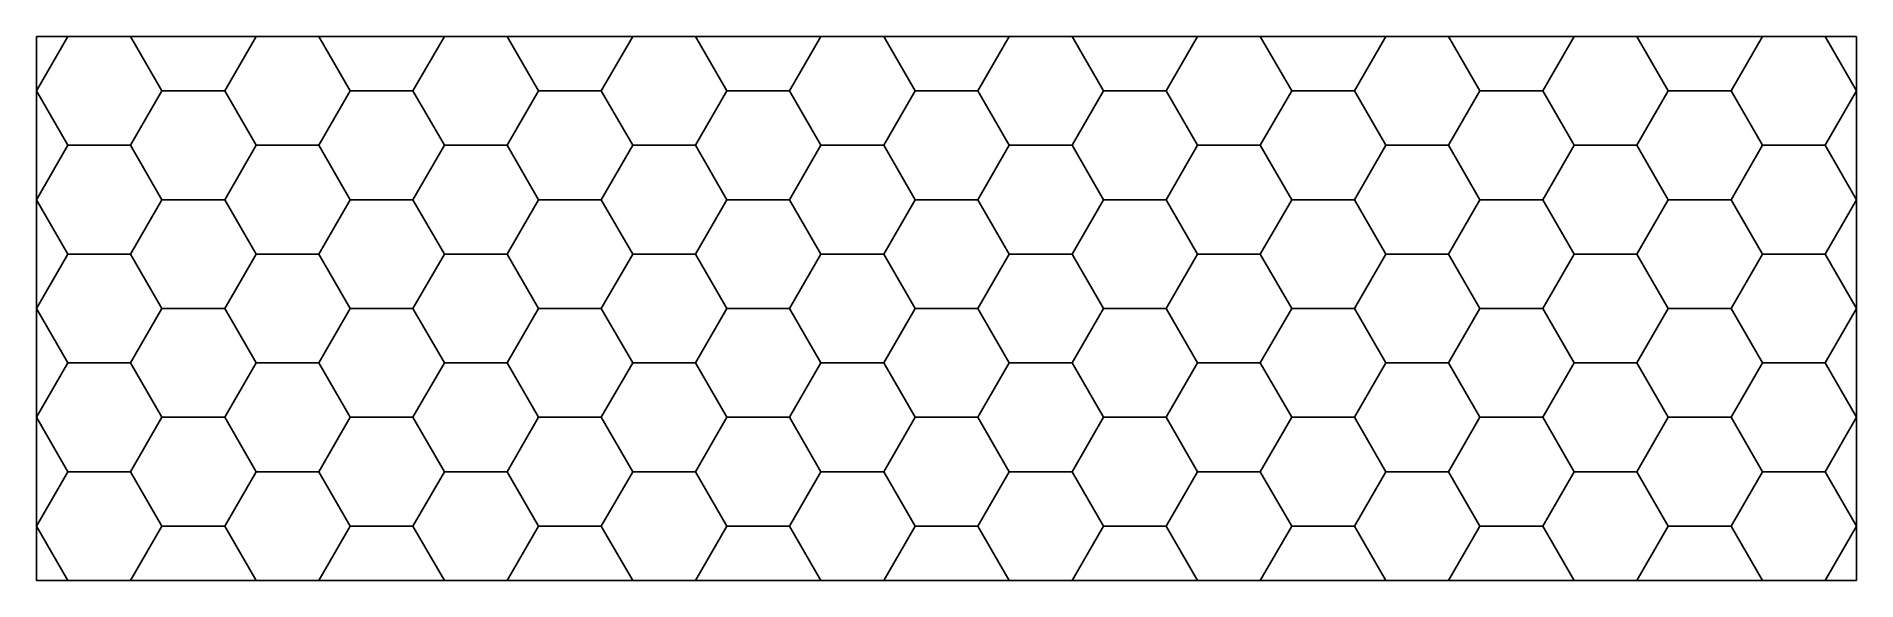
# Model space of a CAD drawing. Extents: x -366 to 194, y -11 to 157.
import ezdxf

# ---------------------------------------------------------------- set-up
doc = ezdxf.new("R2010")
doc.units = 0
doc.layers.get('0').update_dxf_attribs({"linetype": 'CONTINUOUS'})

msp = doc.modelspace()

# ---------------------------------------------------------------- linework, layer by layer
for p, q in [((-365.98, 156.53), (-365.98, 139.79)), ((-365.98, 139.79), (-356.32, 156.53)), ((-356.32, 156.53), (-365.98, 156.53)), ((-356.32, 156.53), (-337, 156.53)), ((-327.34, 139.79), (-337, 156.53)), ((-337, 156.53), (-298.36, 156.53)), ((-308.02, 139.79), (-298.36, 156.53)), ((-298.36, 156.53), (-279.04, 156.53)), ((-279.04, 156.53), (-269.38, 139.79)), ((-279.04, 156.53), (-240.4, 156.53)), ((-250.06, 139.79), (-240.4, 156.53)), ((-240.4, 156.53), (-221.08, 156.53)), ((-211.42, 139.79), (-221.08, 156.53)), ((-221.08, 156.53), (-182.43, 156.53)), ((-182.43, 156.53), (-192.09, 139.79)), ((-182.43, 156.53), (-163.11, 156.53)), ((-153.45, 139.79), (-163.11, 156.53)), ((-163.11, 156.53), (-124.47, 156.53)), ((-124.47, 156.53), (-134.13, 139.79)), ((-124.47, 156.53), (-105.15, 156.53)), ((-95.49, 139.79), (-105.15, 156.53)), ((-105.15, 156.53), (-66.51, 156.53)), ((-76.17, 139.79), (-66.51, 156.53)), ((-66.51, 156.53), (-47.19, 156.53)), ((-47.19, 156.53), (-37.53, 139.79)), ((-47.19, 156.53), (-8.55, 156.53)), ((-18.21, 139.79), (-8.55, 156.53)), ((-8.55, 156.53), (10.77, 156.53)), ((20.43, 139.79), (10.77, 156.53)), ((10.77, 156.53), (49.41, 156.53)), ((49.41, 156.53), (39.75, 139.79)), ((49.41, 156.53), (68.73, 156.53)), ((78.39, 139.79), (68.73, 156.53)), ((68.73, 156.53), (107.37, 156.53)), ((107.37, 156.53), (97.71, 139.79)), ((107.37, 156.53), (126.69, 156.53)), ((136.35, 139.79), (126.69, 156.53)), ((126.69, 156.53), (165.33, 156.53)), ((165.33, 156.53), (155.67, 139.79)), ((165.33, 156.53), (184.66, 156.53)), ((194.32, 139.79), (184.66, 156.53)), ((184.66, 156.53), (194.32, 156.53)), ((194.32, 156.53), (194.32, 139.79)), ((-356.32, 123.06), (-365.98, 139.79)), ((-365.98, 139.79), (-365.98, 106.33)), ((-337, 123.06), (-327.34, 139.79)), ((-308.02, 139.79), (-327.34, 139.79)), ((-298.36, 123.06), (-308.02, 139.79)), ((-269.38, 139.79), (-279.04, 123.06)), ((-250.06, 139.79), (-269.38, 139.79)), ((-240.4, 123.06), (-250.06, 139.79)), ((-211.42, 139.79), (-221.08, 123.06)), ((-192.09, 139.79), (-211.42, 139.79)), ((-192.09, 139.79), (-182.43, 123.06)), ((-163.11, 123.06), (-153.45, 139.79)), ((-134.13, 139.79), (-153.45, 139.79)), ((-134.13, 139.79), (-124.47, 123.06)), ((-105.15, 123.06), (-95.49, 139.79)), ((-76.17, 139.79), (-95.49, 139.79)), ((-66.51, 123.06), (-76.17, 139.79)), ((-47.19, 123.06), (-37.53, 139.79)), ((-37.53, 139.79), (-18.21, 139.79)), ((-18.21, 139.79), (-8.55, 123.06)), ((20.43, 139.79), (10.77, 123.06)), ((39.75, 139.79), (20.43, 139.79)), ((39.75, 139.79), (49.41, 123.06)), ((68.73, 123.06), (78.39, 139.79)), ((97.71, 139.79), (78.39, 139.79)), ((107.37, 123.06), (97.71, 139.79)), ((136.35, 139.79), (126.69, 123.06)), ((155.67, 139.79), (136.35, 139.79)), ((155.67, 139.79), (165.33, 123.06)), ((194.32, 139.79), (184.66, 123.06)), ((194.32, 106.33), (194.32, 139.79)), ((-365.98, 106.33), (-356.32, 123.06)), ((-356.32, 123.06), (-337, 123.06)), ((-337, 123.06), (-327.34, 106.33)), ((-308.02, 106.33), (-298.36, 123.06)), ((-279.04, 123.06), (-298.36, 123.06)), ((-269.38, 106.33), (-279.04, 123.06)), ((-250.06, 106.33), (-240.4, 123.06)), ((-240.4, 123.06), (-221.08, 123.06)), ((-221.08, 123.06), (-211.42, 106.33)), ((-182.43, 123.06), (-192.09, 106.33)), ((-182.43, 123.06), (-163.11, 123.06)), ((-153.45, 106.33), (-163.11, 123.06)), ((-134.13, 106.33), (-124.47, 123.06)), ((-124.47, 123.06), (-105.15, 123.06)), ((-105.15, 123.06), (-95.49, 106.33)), ((-66.51, 123.06), (-76.17, 106.33)), ((-47.19, 123.06), (-66.51, 123.06)), ((-37.53, 106.33), (-47.19, 123.06)), ((-8.55, 123.06), (-18.21, 106.33)), ((10.77, 123.06), (-8.55, 123.06)), ((20.43, 106.33), (10.77, 123.06)), ((39.75, 106.33), (49.41, 123.06)), ((49.41, 123.06), (68.73, 123.06)), ((68.73, 123.06), (78.39, 106.33)), ((107.37, 123.06), (97.71, 106.33)), ((126.69, 123.06), (107.37, 123.06)), ((126.69, 123.06), (136.35, 106.33)), ((165.33, 123.06), (155.67, 106.33)), ((165.33, 123.06), (184.66, 123.06)), ((184.66, 123.06), (194.32, 106.33)), ((-356.32, 89.6), (-365.98, 106.33)), ((-365.98, 106.33), (-365.98, 72.87)), ((-337, 89.6), (-327.34, 106.33)), ((-327.34, 106.33), (-308.02, 106.33)), ((-308.02, 106.33), (-298.36, 89.6)), ((-269.38, 106.33), (-279.04, 89.6)), ((-250.06, 106.33), (-269.38, 106.33)), ((-240.4, 89.6), (-250.06, 106.33)), ((-211.42, 106.33), (-221.08, 89.6)), ((-192.09, 106.33), (-211.42, 106.33)), ((-182.43, 89.6), (-192.09, 106.33)), ((-163.11, 89.6), (-153.45, 106.33)), ((-134.13, 106.33), (-153.45, 106.33)), ((-124.47, 89.6), (-134.13, 106.33)), ((-105.15, 89.6), (-95.49, 106.33)), ((-95.49, 106.33), (-76.17, 106.33)), ((-76.17, 106.33), (-66.51, 89.6)), ((-47.19, 89.6), (-37.53, 106.33)), ((-18.21, 106.33), (-37.53, 106.33)), ((-18.21, 106.33), (-8.55, 89.6)), ((10.77, 89.6), (20.43, 106.33)), ((20.43, 106.33), (39.75, 106.33)), ((39.75, 106.33), (49.41, 89.6)), ((78.39, 106.33), (68.73, 89.6)), ((97.71, 106.33), (78.39, 106.33)), ((107.37, 89.6), (97.71, 106.33)), ((136.35, 106.33), (126.69, 89.6)), ((155.67, 106.33), (136.35, 106.33)), ((155.67, 106.33), (165.33, 89.6)), ((194.32, 106.33), (184.66, 89.6)), ((194.32, 72.87), (194.32, 106.33)), ((-365.98, 72.87), (-356.32, 89.6)), ((-356.32, 89.6), (-337, 89.6)), ((-337, 89.6), (-327.34, 72.87)), ((-308.02, 72.87), (-298.36, 89.6)), ((-298.36, 89.6), (-279.04, 89.6)), ((-279.04, 89.6), (-269.38, 72.87)), ((-250.06, 72.87), (-240.4, 89.6)), ((-221.08, 89.6), (-240.4, 89.6)), ((-221.08, 89.6), (-211.42, 72.87)), ((-192.09, 72.87), (-182.43, 89.6)), ((-182.43, 89.6), (-163.11, 89.6)), ((-153.45, 72.87), (-163.11, 89.6)), ((-124.47, 89.6), (-134.13, 72.87)), ((-105.15, 89.6), (-124.47, 89.6)), ((-95.49, 72.87), (-105.15, 89.6)), ((-66.51, 89.6), (-76.17, 72.87)), ((-66.51, 89.6), (-47.19, 89.6)), ((-47.19, 89.6), (-37.53, 72.87)), ((-8.55, 89.6), (-18.21, 72.87)), ((-8.55, 89.6), (10.77, 89.6)), ((20.43, 72.87), (10.77, 89.6)), ((49.41, 89.6), (39.75, 72.87)), ((68.73, 89.6), (49.41, 89.6)), ((68.73, 89.6), (78.39, 72.87)), ((97.71, 72.87), (107.37, 89.6)), ((126.69, 89.6), (107.37, 89.6)), ((136.35, 72.87), (126.69, 89.6)), ((165.33, 89.6), (155.67, 72.87)), ((184.66, 89.6), (165.33, 89.6)), ((184.66, 89.6), (194.32, 72.87)), ((-356.32, 56.13), (-365.98, 72.87)), ((-365.98, 72.87), (-365.98, 39.4)), ((-327.34, 72.87), (-337, 56.13)), ((-308.02, 72.87), (-327.34, 72.87)), ((-298.36, 56.13), (-308.02, 72.87)), ((-269.38, 72.87), (-279.04, 56.13)), ((-269.38, 72.87), (-250.06, 72.87)), ((-240.4, 56.13), (-250.06, 72.87)), ((-211.42, 72.87), (-221.08, 56.13)), ((-211.42, 72.87), (-192.09, 72.87)), ((-182.43, 56.13), (-192.09, 72.87)), ((-163.11, 56.13), (-153.45, 72.87)), ((-153.45, 72.87), (-134.13, 72.87)), ((-134.13, 72.87), (-124.47, 56.13)), ((-105.15, 56.13), (-95.49, 72.87)), ((-76.17, 72.87), (-95.49, 72.87)), ((-66.51, 56.13), (-76.17, 72.87)), ((-47.19, 56.13), (-37.53, 72.87)), ((-37.53, 72.87), (-18.21, 72.87)), ((-18.21, 72.87), (-8.55, 56.13)), ((10.77, 56.13), (20.43, 72.87)), ((39.75, 72.87), (20.43, 72.87)), ((39.75, 72.87), (49.41, 56.13)), ((68.73, 56.13), (78.39, 72.87)), ((78.39, 72.87), (97.71, 72.87)), ((97.71, 72.87), (107.37, 56.13)), ((136.35, 72.87), (126.69, 56.13)), ((155.67, 72.87), (136.35, 72.87)), ((155.67, 72.87), (165.33, 56.13)), ((194.32, 72.87), (184.66, 56.13)), ((194.32, 39.4), (194.32, 72.87)), ((-365.98, 39.4), (-356.32, 56.13)), ((-337, 56.13), (-356.32, 56.13)), ((-337, 56.13), (-327.34, 39.4)), ((-298.36, 56.13), (-308.02, 39.4)), ((-279.04, 56.13), (-298.36, 56.13)), ((-279.04, 56.13), (-269.38, 39.4)), ((-250.06, 39.4), (-240.4, 56.13)), ((-240.4, 56.13), (-221.08, 56.13)), ((-221.08, 56.13), (-211.42, 39.4)), ((-192.09, 39.4), (-182.43, 56.13)), ((-182.43, 56.13), (-163.11, 56.13)), ((-153.45, 39.4), (-163.11, 56.13)), ((-124.47, 56.13), (-134.13, 39.4)), ((-124.47, 56.13), (-105.15, 56.13)), ((-105.15, 56.13), (-95.49, 39.4)), ((-66.51, 56.13), (-76.17, 39.4)), ((-47.19, 56.13), (-66.51, 56.13)), ((-37.53, 39.4), (-47.19, 56.13)), ((-8.55, 56.13), (-18.21, 39.4)), ((10.77, 56.13), (-8.55, 56.13)), ((20.43, 39.4), (10.77, 56.13)), ((49.41, 56.13), (39.75, 39.4)), ((68.73, 56.13), (49.41, 56.13)), ((78.39, 39.4), (68.73, 56.13)), ((107.37, 56.13), (97.71, 39.4)), ((126.69, 56.13), (107.37, 56.13)), ((126.69, 56.13), (136.35, 39.4)), ((155.67, 39.4), (165.33, 56.13)), ((165.33, 56.13), (184.66, 56.13)), ((184.66, 56.13), (194.32, 39.4)), ((-356.32, 22.67), (-365.98, 39.4)), ((-365.98, 39.4), (-365.98, 5.94)), ((-337, 22.67), (-327.34, 39.4)), ((-327.34, 39.4), (-308.02, 39.4)), ((-308.02, 39.4), (-298.36, 22.67)), ((-279.04, 22.67), (-269.38, 39.4)), ((-269.38, 39.4), (-250.06, 39.4)), ((-240.4, 22.67), (-250.06, 39.4)), ((-211.42, 39.4), (-221.08, 22.67)), ((-211.42, 39.4), (-192.09, 39.4)), ((-182.43, 22.67), (-192.09, 39.4)), ((-163.11, 22.67), (-153.45, 39.4)), ((-134.13, 39.4), (-153.45, 39.4)), ((-134.13, 39.4), (-124.47, 22.67)), ((-105.15, 22.67), (-95.49, 39.4)), ((-95.49, 39.4), (-76.17, 39.4)), ((-76.17, 39.4), (-66.51, 22.67)), ((-47.19, 22.67), (-37.53, 39.4)), ((-18.21, 39.4), (-37.53, 39.4)), ((-18.21, 39.4), (-8.55, 22.67)), ((10.77, 22.67), (20.43, 39.4)), ((20.43, 39.4), (39.75, 39.4)), ((39.75, 39.4), (49.41, 22.67)), ((78.39, 39.4), (68.73, 22.67)), ((97.71, 39.4), (78.39, 39.4)), ((107.37, 22.67), (97.71, 39.4)), ((126.69, 22.67), (136.35, 39.4)), ((136.35, 39.4), (155.67, 39.4)), ((155.67, 39.4), (165.33, 22.67)), ((194.32, 39.4), (184.66, 22.67)), ((194.32, 5.94), (194.32, 39.4)), ((-365.98, 5.94), (-356.32, 22.67)), ((-337, 22.67), (-356.32, 22.67)), ((-327.34, 5.94), (-337, 22.67)), ((-308.02, 5.94), (-298.36, 22.67)), ((-298.36, 22.67), (-279.04, 22.67)), ((-279.04, 22.67), (-269.38, 5.94)), ((-240.4, 22.67), (-250.06, 5.94)), ((-221.08, 22.67), (-240.4, 22.67)), ((-211.42, 5.94), (-221.08, 22.67)), ((-182.43, 22.67), (-192.09, 5.94)), ((-163.11, 22.67), (-182.43, 22.67)), ((-153.45, 5.94), (-163.11, 22.67)), ((-134.13, 5.94), (-124.47, 22.67)), ((-124.47, 22.67), (-105.15, 22.67)), ((-105.15, 22.67), (-95.49, 5.94)), ((-66.51, 22.67), (-76.17, 5.94)), ((-66.51, 22.67), (-47.19, 22.67)), ((-37.53, 5.94), (-47.19, 22.67)), ((-8.55, 22.67), (-18.21, 5.94)), ((-8.55, 22.67), (10.77, 22.67)), ((20.43, 5.94), (10.77, 22.67)), ((49.41, 22.67), (39.75, 5.94)), ((49.41, 22.67), (68.73, 22.67)), ((68.73, 22.67), (78.39, 5.94)), ((97.71, 5.94), (107.37, 22.67)), ((107.37, 22.67), (126.69, 22.67)), ((136.35, 5.94), (126.69, 22.67)), ((165.33, 22.67), (155.67, 5.94)), ((165.33, 22.67), (184.66, 22.67)), ((184.66, 22.67), (194.32, 5.94)), ((-356.32, -10.79), (-365.98, 5.94)), ((-365.98, -10.79), (-365.98, 5.94)), ((-327.34, 5.94), (-337, -10.79)), ((-308.02, 5.94), (-327.34, 5.94)), ((-298.36, -10.79), (-308.02, 5.94)), ((-269.38, 5.94), (-279.04, -10.79)), ((-250.06, 5.94), (-269.38, 5.94)), ((-240.4, -10.79), (-250.06, 5.94)), ((-211.42, 5.94), (-221.08, -10.79)), ((-192.09, 5.94), (-211.42, 5.94)), ((-182.43, -10.79), (-192.09, 5.94)), ((-163.11, -10.79), (-153.45, 5.94)), ((-134.13, 5.94), (-153.45, 5.94)), ((-124.47, -10.79), (-134.13, 5.94)), ((-95.49, 5.94), (-105.15, -10.79)), ((-95.49, 5.94), (-76.17, 5.94)), ((-76.17, 5.94), (-66.51, -10.79)), ((-37.53, 5.94), (-47.19, -10.79)), ((-18.21, 5.94), (-37.53, 5.94)), ((-8.55, -10.79), (-18.21, 5.94)), ((10.77, -10.79), (20.43, 5.94)), ((39.75, 5.94), (20.43, 5.94)), ((39.75, 5.94), (49.41, -10.79)), ((68.73, -10.79), (78.39, 5.94)), ((78.39, 5.94), (97.71, 5.94)), ((97.71, 5.94), (107.37, -10.79)), ((126.69, -10.79), (136.35, 5.94)), ((136.35, 5.94), (155.67, 5.94)), ((155.67, 5.94), (165.33, -10.79)), ((194.32, 5.94), (184.66, -10.79)), ((194.32, -10.79), (194.32, 5.94)), ((-356.32, -10.79), (-365.98, -10.79)), ((-337, -10.79), (-356.32, -10.79)), ((-298.36, -10.79), (-337, -10.79)), ((-279.04, -10.79), (-298.36, -10.79)), ((-240.4, -10.79), (-279.04, -10.79)), ((-221.08, -10.79), (-240.4, -10.79)), ((-182.43, -10.79), (-221.08, -10.79)), ((-163.11, -10.79), (-182.43, -10.79)), ((-124.47, -10.79), (-163.11, -10.79)), ((-105.15, -10.79), (-124.47, -10.79)), ((-66.51, -10.79), (-105.15, -10.79)), ((-47.19, -10.79), (-66.51, -10.79)), ((-8.55, -10.79), (-47.19, -10.79)), ((10.77, -10.79), (-8.55, -10.79)), ((49.41, -10.79), (10.77, -10.79)), ((68.73, -10.79), (49.41, -10.79)), ((107.37, -10.79), (68.73, -10.79)), ((126.69, -10.79), (107.37, -10.79)), ((165.33, -10.79), (126.69, -10.79)), ((184.66, -10.79), (165.33, -10.79)), ((184.66, -10.79), (194.32, -10.79))]:
    msp.add_line(p, q)

doc.saveas('drawing.dxf')
